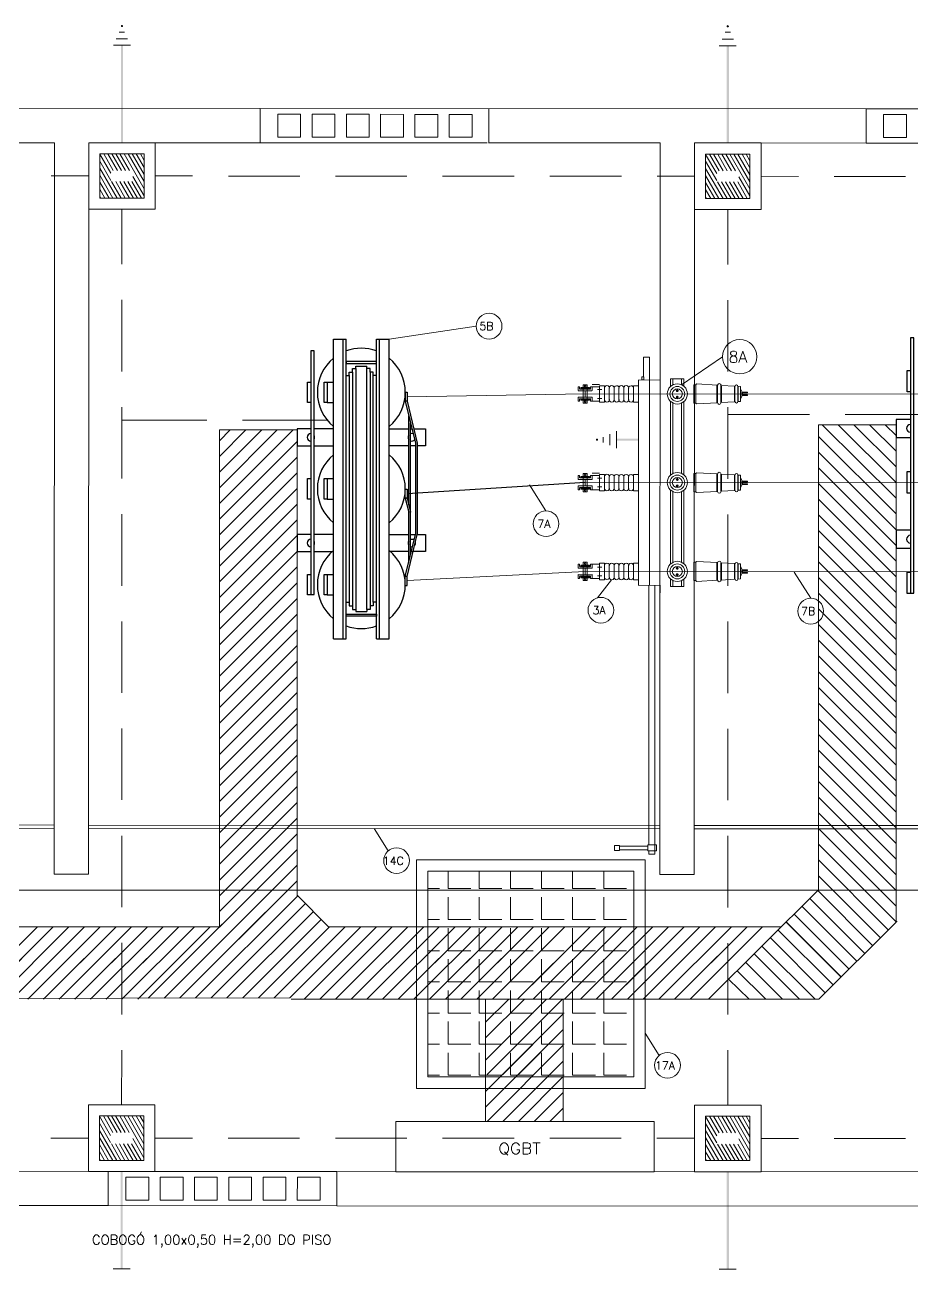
# Model space of a CAD drawing. Header units: inches. Extents: x 5 to 1823, y 18 to 726.
# Drawn here: x 1139.9 to 1295.1, y 149.9 to 367.6 of the extents above; entities that cross this region are included whole.
import ezdxf

# ---------------------------------------------------------------- set-up
doc = ezdxf.new("R2010")
doc.units = ezdxf.units.IN
doc.header["$MEASUREMENT"] = 0
doc.layers.get('0').update_dxf_attribs({"true_color": 0x7fbfff})
for name, color, linetype in [('CULATRA', 1, 'Continuous'), ('L1', 1, 'Continuous'), ('L2', 2, 'Continuous'), ('PDF_0', 7, 'Continuous'), ('PDF_01', 1, 'Continuous'), ('PDF_03', 3, 'Continuous'), ('PDF_06', 6, 'Continuous'), ('PDF_EL0001', 1, 'Continuous'), ('PDF_PROJET', 4, 'Continuous'), ('PDF_QUADROS', 1, 'Continuous'), ('PDF_Texto', 6, 'Continuous')]:
    doc.layers.add(name, color=color, linetype=linetype)
for name, color, linetype, true_color in [('PDF_EL0012', 7, 'Continuous', 0x00dddd), ('PDF_ENIT-EL00132', 7, 'Continuous', 0x00dddd), ('PDF_ENIT-EL0C132', 7, 'Continuous', 0x00dddd), ('PDF_TUB-ELETRICA', 7, 'Continuous', 0x7fbfff)]:
    doc.layers.add(name, color=color, linetype=linetype, true_color=true_color)
doc.styles.add('PDF RomanS', font='romans__.ttf')

msp = doc.modelspace()

# ---------------------------------------------------------------- linework, layer by layer
msp.add_line((1237.92, 287.46), (1206.78, 285.49))
at = {"layer": 'CULATRA'}
for points in [[(1294.84, 298.52), (1292.32, 298.52), (1292.32, 295.38), (1294.84, 295.38)], [(1189.92, 296.88), (1187.52, 296.88), (1187.52, 293.88), (1189.92, 293.88)], [(1193.92, 296.88), (1190.5, 296.88)], [(1203.62, 296.88), (1207.06, 296.88)], [(1207.38, 296.88), (1207.63, 296.88)], [(1207.95, 296.88), (1210.02, 296.88), (1210.02, 293.88), (1208.56, 293.88)], [(1190.5, 293.88), (1193.92, 293.88)], [(1207.06, 293.88), (1203.62, 293.88)], [(1208.24, 293.88), (1207.38, 293.88)], [(1294.84, 279.13), (1292.32, 279.13), (1292.32, 275.99), (1294.84, 275.99)], [(1189.92, 278.39), (1187.52, 278.39), (1187.52, 275.39), (1189.92, 275.39)], [(1193.92, 278.39), (1190.5, 278.39)], [(1203.62, 278.39), (1207.06, 278.39)], [(1207.38, 278.39), (1208.24, 278.39)], [(1208.56, 278.39), (1210.02, 278.39), (1210.02, 275.39), (1207.38, 275.39)], [(1190.5, 275.39), (1193.92, 275.39)], [(1207.06, 275.39), (1203.62, 275.39)]]:
    msp.add_lwpolyline(points, dxfattribs=at)
at = {"layer": 'L1'}
for p, q in [((1193.92, 260.14), (1193.92, 312.59)), ((1193.92, 312.59), (1196.14, 312.59)), ((1195.59, 260.14), (1195.59, 312.59)), ((1196.14, 260.14), (1196.14, 312.59)), ((1201.4, 260.14), (1201.4, 312.59)), ((1201.4, 312.59), (1203.62, 312.59)), ((1201.95, 260.14), (1201.95, 312.59)), ((1203.62, 260.14), (1203.62, 312.59)), ((1197.24, 306.81), (1197.24, 307.44)), ((1197.24, 307.44), (1197.8, 307.44)), ((1197.8, 307.44), (1197.8, 307.84)), ((1197.8, 307.84), (1199.74, 307.84)), ((1197.8, 307.44), (1197.8, 265.29)), ((1199.74, 307.44), (1199.74, 307.84)), ((1200.3, 307.44), (1199.74, 307.44)), ((1199.74, 265.29), (1199.74, 307.44)), ((1200.3, 306.81), (1200.3, 307.44)), ((1192.79, 305.06), (1193.92, 305.06)), ((1196.13, 306.18), (1196.67, 306.18)), ((1196.67, 306.18), (1196.67, 306.81)), ((1196.67, 306.81), (1197.24, 306.81)), ((1196.67, 306.18), (1196.67, 266.55)), ((1197.24, 306.81), (1197.24, 265.92)), ((1200.87, 306.81), (1200.3, 306.81)), ((1200.3, 306.81), (1200.3, 265.92)), ((1200.87, 306.18), (1200.87, 306.81)), ((1201.41, 306.18), (1200.87, 306.18)), ((1200.87, 266.55), (1200.87, 306.18)), ((1206.46, 303.27), (1206.46, 301.72)), ((1206.46, 303.27), (1206.78, 303.27)), ((1206.78, 303.27), (1206.78, 301.72)), ((1192.79, 301.47), (1193.92, 301.47)), ((1206.46, 301.72), (1208.24, 294.36)), ((1206.78, 301.72), (1206.46, 301.72)), ((1206.78, 301.72), (1208.56, 294.35)), ((1207.06, 283.6), (1207.06, 299.17)), ((1207.38, 282.27), (1207.38, 297.9)), ((1208.24, 294.36), (1208.24, 278.38)), ((1208.56, 294.35), (1208.56, 278.39)), ((1192.79, 288.16), (1193.92, 288.16)), ((1206.46, 284.76), (1206.46, 286.31)), ((1206.46, 286.31), (1206.78, 286.31)), ((1206.78, 286.31), (1206.78, 284.76)), ((1192.79, 284.57), (1193.92, 284.57)), ((1206.46, 284.76), (1207.06, 282.27)), ((1206.78, 284.76), (1206.46, 284.76)), ((1206.78, 284.76), (1207.38, 282.27)), ((1207.06, 273.5), (1207.06, 282.27)), ((1207.38, 274.84), (1207.38, 282.27)), ((1206.46, 271.02), (1208.24, 278.38)), ((1206.78, 271.02), (1208.56, 278.39)), ((1192.79, 271.41), (1193.92, 271.41)), ((1206.46, 269.47), (1206.46, 271.02)), ((1206.78, 271.02), (1206.46, 271.02)), ((1206.78, 269.47), (1206.78, 271.02)), ((1192.79, 267.82), (1193.92, 267.82)), ((1206.46, 269.47), (1206.78, 269.47)), ((1196.13, 266.55), (1196.67, 266.55)), ((1196.67, 266.55), (1196.67, 265.92)), ((1196.67, 265.92), (1197.24, 265.92)), ((1197.24, 265.92), (1197.24, 265.29)), ((1200.87, 265.92), (1200.3, 265.92)), ((1200.3, 265.92), (1200.3, 265.29)), ((1201.41, 266.55), (1200.87, 266.55)), ((1200.87, 266.55), (1200.87, 265.92)), ((1197.24, 265.29), (1197.8, 265.29)), ((1197.8, 265.29), (1197.8, 264.9)), ((1197.8, 264.9), (1199.74, 264.9)), ((1199.74, 265.29), (1199.74, 264.9)), ((1200.3, 265.29), (1199.74, 265.29)), ((1193.92, 260.14), (1196.14, 260.14)), ((1201.4, 260.14), (1203.62, 260.14))]:
    msp.add_line(p, q, dxfattribs=at)
for points in [[(1294.84, 312.82), (1294.84, 268.1), (1295.44, 268.1), (1295.44, 312.82)], [(1189.92, 310.51), (1189.92, 267.86), (1190.5, 267.86), (1190.5, 310.51)], [(1196.14, 308.31), (1201.4, 308.31), (1201.4, 308.65), (1196.14, 308.65)], [(1294.84, 307.11), (1294.84, 303.34), (1294.27, 303.34), (1294.27, 307.11)], [(1189.92, 305.06), (1189.92, 301.47), (1189.38, 301.47), (1189.38, 305.06)], [(1192.79, 305.06), (1192.79, 301.47), (1192.25, 301.47), (1192.25, 305.06)], [(1189.92, 288.16), (1189.92, 284.57), (1189.38, 284.57), (1189.38, 288.16)], [(1192.79, 288.16), (1192.79, 284.57), (1192.25, 284.57), (1192.25, 288.16)], [(1294.84, 289.39), (1294.84, 285.62), (1294.27, 285.62), (1294.27, 289.39)], [(1189.92, 271.41), (1189.92, 267.82), (1189.38, 267.82), (1189.38, 271.41)], [(1192.79, 271.41), (1192.79, 267.82), (1192.25, 267.82), (1192.25, 271.41)], [(1294.84, 271.81), (1294.84, 268.05), (1294.27, 268.05), (1294.27, 271.81)], [(1196.14, 264.43), (1201.4, 264.43), (1201.4, 264.08), (1196.14, 264.08)]]:
    msp.add_lwpolyline(points, close=True, dxfattribs=at)
for centre, radius, start, end in [((1294.85, 296.95), 0.684, 91.0013, 268.9987), ((1189.94, 295.38), 0.652, 91.0013, 268.9987), ((1189.94, 295.38), 0.652, 329.5562, 30.4438), ((1207.6, 295.38), 0.652, 146.0262, 213.9738), ((1207.6, 295.38), 0.652, 67.9816, 109.6059), ((1207.6, 295.38), 0.652, 250.3941, 319.1922), ((1189.94, 276.89), 0.652, 91.0013, 268.9987), ((1189.94, 276.89), 0.652, 329.5562, 30.4438), ((1207.6, 276.89), 0.652, 146.0262, 213.9738), ((1207.6, 276.89), 0.652, 52.0897, 109.6059), ((1207.6, 276.89), 0.652, 319.1036, 13.7227), ((1294.85, 277.56), 0.684, 91.0013, 268.9987), ((1207.6, 276.89), 0.652, 250.3941, 280.7365)]:
    msp.add_arc(centre, radius, start, end, dxfattribs=at)
at = {"layer": 'L2'}
for centre, start, end in [((1198.77, 303.27), 129.1269, 230.8731), ((1198.77, 303.27), 70.0002, 109.9998), ((1198.77, 303.27), 309.1269, 50.8731), ((1198.77, 286.37), 129.1269, 230.8731), ((1198.77, 286.37), 309.1269, 50.8731), ((1198.77, 269.61), 129.1269, 230.8731), ((1198.77, 269.61), 309.1269, 50.8731), ((1198.77, 269.61), 250.0002, 289.9998)]:
    msp.add_arc(centre, 7.69, start, end, dxfattribs=at)
at = {"layer": 'PDF_0', "lineweight": 5}
for points in [[(1156.42, 366.3), (1157.36, 366.3)], [(1262.43, 366.26), (1263.36, 366.26)], [(1155.39, 363.98), (1158.37, 363.98)], [(1155.9, 365.14), (1157.86, 365.14)], [(1261.39, 363.91), (1264.38, 363.91)], [(1261.9, 365.08), (1263.87, 365.08)], [(1248.14, 306), (1248.14, 309.39), (1249.18, 309.39), (1249.18, 305.43), (1249.18, 269.49)], [(1247.25, 269.49), (1247.25, 305.43)], [(1252.88, 304.31), (1252.88, 305.62), (1255.21, 305.62), (1255.21, 304.31)], [(1253.26, 304.56), (1253.26, 305.62)], [(1254.81, 304.56), (1254.81, 305.62)], [(1236.73, 303.54), (1239.1, 303.54)], [(1237.92, 302.42), (1237.92, 303.54)], [(1239.14, 304.64), (1240.46, 304.64)], [(1240.1, 303.76), (1240.84, 303.76)], [(1257.28, 301.36), (1256.95, 301.36), (1256.95, 304.6), (1257.28, 304.6)], [(1261.07, 304.48), (1261.07, 301.45), (1257.39, 301.24), (1257.28, 301.36), (1257.28, 304.6), (1257.39, 304.73), (1261.07, 304.52)], [(1260.95, 304.52), (1260.95, 301.45)], [(1261.69, 301.45), (1261.69, 304.48), (1264.16, 304.35)], [(1261.69, 301.47), (1264.14, 301.62), (1264.14, 302.97), (1264.14, 304.31)], [(1261.81, 304.48), (1261.81, 301.49)], [(1264.06, 301.62), (1264.06, 302.97), (1264.06, 304.35)], [(1264.73, 301.66), (1264.73, 302.97), (1264.73, 304.31)], [(1265.39, 303.27), (1265.09, 303.88)], [(1265.39, 302.7), (1265.09, 302.08)], [(1237.01, 302.15), (1238.85, 302.15)], [(1240.1, 302.21), (1240.84, 302.21)], [(1252.88, 288.79), (1252.88, 301.66)], [(1253.26, 289.04), (1253.26, 301.39)], [(1254.81, 289.04), (1254.81, 301.39)], [(1255.21, 288.79), (1255.21, 301.66)], [(1243.4, 293.49), (1243.4, 296.47)], [(1241.07, 294.51), (1241.07, 295.44)], [(1242.23, 294), (1242.23, 295.97)], [(1237.01, 288.28), (1238.85, 288.28)], [(1237.92, 286.89), (1237.92, 288.03)], [(1239.14, 289.11), (1240.46, 289.11)], [(1239.14, 288.71), (1240.46, 288.71)], [(1240.1, 288.22), (1240.84, 288.22)], [(1257.28, 285.83), (1256.95, 285.83), (1256.95, 289.07), (1257.28, 289.07)], [(1261.07, 288.96), (1261.07, 285.91), (1257.39, 285.72), (1257.28, 285.83), (1257.28, 289.07), (1257.39, 289.19), (1261.07, 288.98)], [(1260.95, 289), (1260.95, 285.91)], [(1261.81, 288.96), (1261.81, 285.95)], [(1264.06, 286.08), (1264.06, 287.44), (1264.06, 288.81)], [(1264.14, 286.1), (1264.14, 287.44), (1264.14, 288.79)], [(1264.73, 286.12), (1264.73, 287.44), (1264.73, 288.79)], [(1265.39, 287.73), (1265.09, 288.35)], [(1239.14, 286.21), (1240.46, 286.21)], [(1240.1, 286.7), (1240.84, 286.7)], [(1252.88, 273.25), (1252.88, 286.12)], [(1253.26, 273.51), (1253.26, 285.87)], [(1254.81, 273.51), (1254.81, 285.87)], [(1255.21, 273.25), (1255.21, 286.12)], [(1261.69, 285.95), (1264.14, 286.08)], [(1265.39, 287.16), (1265.09, 286.55)], [(1236.73, 272.49), (1239.1, 272.49)], [(1237.01, 272.75), (1238.85, 272.75)], [(1237.92, 271.35), (1237.92, 272.49)], [(1240.1, 272.68), (1240.84, 272.68)], [(1257.28, 270.31), (1256.95, 270.31), (1256.95, 273.55), (1257.28, 273.55)], [(1261.07, 273.42), (1261.07, 270.4), (1257.39, 270.19), (1257.28, 270.31), (1257.28, 273.55), (1257.39, 273.66), (1261.07, 273.47)], [(1260.95, 273.47), (1260.95, 270.4)], [(1261.69, 270.4), (1261.69, 273.42), (1264.16, 273.3)], [(1261.69, 270.42), (1264.14, 270.57), (1264.14, 271.92), (1264.14, 273.25)], [(1261.81, 273.42), (1261.81, 270.44)], [(1264.06, 270.55), (1264.06, 271.92), (1264.06, 273.3)], [(1264.73, 270.59), (1264.73, 271.92), (1264.73, 273.25)], [(1265.39, 272.22), (1265.09, 272.83)], [(1236.73, 271.35), (1239.1, 271.35)], [(1240.1, 271.16), (1240.84, 271.16)], [(1255.21, 270.59), (1255.21, 269.3), (1252.88, 269.3), (1252.88, 270.59)], [(1253.26, 269.3), (1253.26, 270.33)], [(1254.81, 269.3), (1254.81, 270.33)], [(1265.39, 271.62), (1265.09, 271.03)], [(1249.09, 225.67), (1249.09, 224.08), (1249.09, 269.49)], [(1250.15, 269.49), (1250.15, 224.08)], [(1249.09, 223.03), (1249.09, 222.48), (1250.15, 222.48), (1250.15, 223.03), (1250.15, 224.08), (1250.15, 225.67)], [(1248.9, 223.22), (1243.97, 223.22), (1243.97, 223.87), (1248.9, 223.87)], [(1547.9, 216.17), (1011.37, 216.17)], [(1223.84, 170.36), (1224.41, 169.79)], [(1226.44, 171.46), (1226.34, 171.65), (1226.17, 171.84), (1225.98, 171.93), (1225.6, 171.93), (1225.43, 171.84), (1225.24, 171.65), (1225.15, 171.46), (1225.05, 171.19), (1225.05, 170.72), (1225.15, 170.45), (1225.24, 170.26), (1225.43, 170.09), (1225.6, 169.98), (1225.98, 169.98), (1226.17, 170.09), (1226.34, 170.26), (1226.44, 170.45), (1226.44, 170.72), (1225.98, 170.72)], [(1227.93, 171), (1228.2, 170.91), (1228.29, 170.83), (1228.37, 170.64), (1228.37, 170.36), (1228.29, 170.17), (1228.2, 170.09), (1227.93, 169.98), (1227.08, 169.98), (1227.08, 171.93), (1227.93, 171.93), (1228.2, 171.84), (1228.29, 171.74), (1228.37, 171.55), (1228.37, 171.38), (1228.29, 171.19), (1228.2, 171.1), (1227.93, 171), (1227.08, 171)], [(1228.75, 171.93), (1230.04, 171.93)], [(1229.39, 171.93), (1229.39, 169.98)], [(1158.33, 149.89), (1155.34, 149.89)], [(1264.38, 149.85), (1261.39, 149.85)]]:
    msp.add_lwpolyline(points, dxfattribs=at)
at = {"layer": 'PDF_0', "lineweight": 0}
for points in [[(1251.12, 306.74, 0.0847, 0.0847, 0), (1251.12, 305.43, 0.0847, 0.0847, 0), (1247.24, 305.43, 0.106, 0.106, 0), (1247.24, 304.41, 0, 0, 0)], [(1251.12, 268.15, 0.0847, 0.0847, 0), (1251.12, 269.48, 0.106, 0.106, 0), (1247.24, 269.48, 0.106, 0.106, 0), (1247.24, 270.48, 0, 0, 0)]]:
    msp.add_lwpolyline(points, format="xyseb", dxfattribs=at)
at = {"layer": 'PDF_0', "lineweight": 5}
for points in [[(1248.22, 305.43), (1248.22, 306), (1247.84, 306), (1247.84, 305.43)], [(1238.68, 303.82), (1238.68, 304.09), (1237.15, 304.09), (1237.15, 303.82)], [(1237.58, 301.39), (1237.58, 304.58), (1238.28, 304.58), (1238.28, 301.39)], [(1240.46, 301.55), (1241.3, 301.55), (1241.3, 304.41), (1240.46, 304.41)], [(1247.25, 304.41), (1247.25, 301.55), (1246.38, 301.55), (1246.38, 304.41)], [(1265.48, 303.16), (1265.48, 302.8), (1266.34, 302.8), (1266.34, 302.7), (1265.37, 302.7), (1265.37, 303.27), (1266.34, 303.27), (1266.34, 303.16)], [(1238.68, 302.15), (1238.68, 301.87), (1237.15, 301.87), (1237.15, 302.15)], [(1238.68, 288.28), (1238.68, 288.56), (1237.15, 288.56), (1237.15, 288.28)], [(1237.58, 285.85), (1237.58, 289.07), (1238.28, 289.07), (1238.28, 285.85)], [(1240.46, 288.9), (1240.46, 286.02), (1241.3, 286.02), (1241.3, 288.9)], [(1247.25, 286.02), (1247.25, 288.9), (1246.38, 288.9), (1246.38, 286.02)], [(1265.48, 287.63), (1265.48, 287.27), (1266.34, 287.27), (1266.34, 287.16), (1265.37, 287.16), (1265.37, 287.73), (1266.34, 287.73), (1266.34, 287.63)], [(1238.68, 286.63), (1238.68, 286.34), (1237.15, 286.34), (1237.15, 286.63)], [(1238.68, 272.75), (1238.68, 273.04), (1237.15, 273.04), (1237.15, 272.75)], [(1237.58, 270.31), (1237.58, 273.53), (1238.28, 273.53), (1238.28, 270.31)], [(1241.3, 270.48), (1240.46, 270.48), (1240.46, 273.36), (1241.3, 273.36)], [(1247.25, 270.48), (1247.25, 273.36), (1246.38, 273.36), (1246.38, 270.48)], [(1265.48, 272.11), (1265.48, 271.75), (1266.34, 271.75), (1266.34, 271.62), (1265.37, 271.62), (1265.37, 272.22), (1266.34, 272.22), (1266.34, 272.11)], [(1238.68, 271.1), (1238.68, 270.82), (1237.15, 270.82), (1237.15, 271.1)], [(1243.97, 223.11), (1243.97, 224), (1243.06, 224), (1243.06, 223.11)], [(1250.4, 223.03), (1250.4, 224.08), (1248.9, 224.08), (1248.9, 223.03)], [(1223.57, 171.93), (1223.4, 171.84), (1223.21, 171.65), (1223.12, 171.46), (1223.02, 171.19), (1223.02, 170.72), (1223.12, 170.45), (1223.21, 170.26), (1223.4, 170.09), (1223.57, 169.98), (1223.95, 169.98), (1224.14, 170.09), (1224.31, 170.26), (1224.41, 170.45), (1224.5, 170.72), (1224.5, 171.19), (1224.41, 171.46), (1224.31, 171.65), (1224.14, 171.84), (1223.95, 171.93)]]:
    msp.add_lwpolyline(points, close=True, dxfattribs=at)
for points in [[(1236.74, 303.57, -0.41406), (1236.71, 303.59), (1236.71, 304.24), (1236.96, 304.24), (1236.96, 303.84)], [(1236.99, 303.85, 0.41406), (1237.01, 303.82), (1238.86, 303.82, 0.414062), (1238.89, 303.84), (1238.89, 304.24), (1239.14, 304.24), (1240.46, 304.24)], [(1239.11, 303.57, 0.414062), (1239.14, 303.59), (1239.14, 304.24)], [(1243.02, 304, 1.000027), (1242.15, 303.99), (1242.15, 301.98, 1.000027), (1243.02, 301.99)], [(1243.86, 304, 1.000027), (1243, 303.99), (1243, 301.98, 1.000027), (1243.86, 301.99)], [(1244.71, 304, 1.000027), (1243.84, 303.99), (1243.84, 301.98, 1.000027), (1244.71, 301.99)], [(1245.56, 304, 1.000027), (1244.69, 303.99), (1244.69, 301.98, 1.000027), (1245.56, 301.99)], [(1246.4, 304, 1.000027), (1245.54, 303.99), (1245.54, 301.98, 1.000027), (1246.4, 301.99)], [(1264.65, 301.62), (1264.65, 302.97), (1264.65, 304.31, 0.999999), (1264.16, 304.32)], [(1264.16, 301.63, 0.999999), (1264.65, 301.64), (1265.09, 301.66), (1265.09, 304.28), (1264.65, 304.33)], [(1236.96, 302.13), (1236.96, 301.72), (1236.71, 301.72), (1236.71, 302.39, -0.414062), (1236.73, 302.42), (1239.11, 302.42, -0.414065), (1239.14, 302.38), (1239.14, 301.72), (1240.46, 301.72)], [(1238.86, 302.17, -0.414065), (1238.89, 302.13), (1238.89, 301.72), (1239.14, 301.72)], [(1236.96, 288.33), (1236.96, 288.71), (1236.71, 288.71), (1236.71, 288.06, 0.41406), (1236.73, 288.03), (1239.1, 288.03, 0.414062), (1239.14, 288.05), (1239.14, 288.71), (1238.89, 288.71), (1238.89, 288.33, -0.414062), (1238.86, 288.3)], [(1243.02, 288.48, 1.000027), (1242.15, 288.47), (1242.15, 286.44, 1.000027), (1243.02, 286.45)], [(1243.86, 288.48, 1.000027), (1243, 288.47), (1243, 286.44, 1.000027), (1243.86, 286.45)], [(1244.71, 288.48, 1.000027), (1243.84, 288.47), (1243.84, 286.44, 1.000027), (1244.71, 286.45)], [(1245.56, 288.48, 1.000027), (1244.69, 288.47), (1244.69, 286.44, 1.000027), (1245.56, 286.45)], [(1246.4, 288.48, 1.000027), (1245.54, 288.47), (1245.54, 286.44, 1.000027), (1246.4, 286.45)], [(1261.69, 285.91), (1261.69, 288.96), (1264.16, 288.81, -0.999999), (1264.65, 288.8)], [(1264.65, 286.12), (1265.09, 286.14), (1265.09, 288.77), (1264.65, 288.79), (1264.65, 287.44), (1264.65, 286.1, -0.999999), (1264.16, 286.11)], [(1236.99, 286.6, -0.414063), (1237.01, 286.63), (1238.85, 286.63, -0.414065), (1238.89, 286.59), (1238.89, 286.21), (1239.14, 286.21), (1239.14, 286.84, 0.414065), (1239.1, 286.89), (1236.73, 286.89, 0.414063), (1236.71, 286.84), (1236.71, 286.21), (1236.96, 286.21), (1236.96, 286.59)], [(1236.96, 272.79), (1236.96, 273.17), (1236.71, 273.17), (1236.71, 272.53, 0.41406), (1236.74, 272.51)], [(1238.86, 272.77, 0.414062), (1238.89, 272.79), (1238.89, 273.17), (1239.14, 273.17)], [(1239.11, 272.51, 0.414063), (1239.14, 272.53), (1239.14, 273.17), (1240.46, 273.17)], [(1243.02, 272.95, 1.000027), (1242.15, 272.94), (1242.15, 270.9, 1.000027), (1243.02, 270.92)], [(1243.86, 272.95, 1.000027), (1243, 272.94), (1243, 270.9, 1.000027), (1243.86, 270.92)], [(1244.71, 272.95, 1.000027), (1243.84, 272.94), (1243.84, 270.9, 1.000027), (1244.71, 270.92)], [(1245.56, 272.95, 1.000027), (1244.69, 272.94), (1244.69, 270.9, 1.000027), (1245.56, 270.92)], [(1246.4, 272.95, 1.000027), (1245.54, 272.94), (1245.54, 270.9, 1.000027), (1246.4, 270.92)], [(1264.65, 270.59), (1265.09, 270.61), (1265.09, 273.23), (1264.65, 273.25), (1264.65, 271.92), (1264.65, 270.57, -0.999999), (1264.16, 270.58)], [(1236.74, 271.37, 0.414062), (1236.71, 271.33), (1236.71, 270.67), (1236.96, 270.67), (1236.96, 271.05)], [(1236.99, 271.06, -0.414062), (1237.01, 271.1), (1238.86, 271.1, -0.414065), (1238.89, 271.05), (1238.89, 270.67), (1239.14, 270.67), (1240.46, 270.67)], [(1239.11, 271.37, -0.414065), (1239.14, 271.33), (1239.14, 270.67)]]:
    msp.add_lwpolyline(points, format="xyb", dxfattribs=at)
for centre, radius in [((1237.93, 304.34), 0.138), ((1254.06, 302.98), 1.77), ((1254.06, 302.98), 1.3), ((1254.06, 302.98), 0.878), ((1237.93, 301.65), 0.138), ((1237.93, 288.8), 0.138), ((1254.06, 287.47), 1.77), ((1254.06, 287.47), 1.3), ((1254.06, 287.47), 0.878), ((1237.93, 286.11), 0.138), ((1237.93, 273.29), 0.138), ((1254.06, 271.93), 1.77), ((1254.06, 271.93), 1.3), ((1254.06, 271.93), 0.878), ((1237.93, 270.6), 0.138)]:
    msp.add_circle(centre, radius, dxfattribs=at)
for centre, radius, start, end in [((1261.4, 304.49), 0.307, 360, 180), ((1241.74, 304), 0.434, 359.9985, 180.0015), ((1237.02, 302.14), 0.0318, 90.0148, 179.9852), ((1241.74, 301.99), 0.434, 179.9985, 0.0015), ((1261.4, 301.46), 0.307, 180, 0), ((1237.02, 288.34), 0.0318, 180.015, 269.985), ((1241.74, 288.48), 0.434, 359.9985, 180.0015), ((1261.4, 288.97), 0.307, 360, 180), ((1241.74, 286.45), 0.434, 179.9985, 0.0015), ((1261.4, 285.92), 0.307, 180, 0), ((1237.02, 272.8), 0.0318, 180.015, 269.985), ((1241.74, 272.95), 0.434, 359.9985, 180.0015), ((1261.4, 273.43), 0.307, 360, 180), ((1264.41, 273.26), 0.243, 0, 180), ((1241.74, 270.92), 0.434, 179.9985, 0.0015), ((1261.4, 270.41), 0.307, 180, 0)]:
    msp.add_arc(centre, radius, start, end, dxfattribs=at)
at = {"layer": 'PDF_0', "transparency": 33554559}
for points in [[(1156.89, 367.34), (1156.72, 367.45), (1156.7, 367.34)], [(1156.7, 367.34), (1156.72, 367.26), (1156.89, 367.34)], [(1156.78, 367.51), (1156.89, 367.34), (1156.72, 367.45)], [(1156.72, 367.26), (1156.89, 367.34), (1156.78, 367.19)], [(1156.89, 367.55), (1156.78, 367.51), (1156.89, 367.34)], [(1156.89, 367.34), (1156.78, 367.19), (1156.89, 367.15)], [(1156.89, 367.34), (1156.97, 367.51), (1156.89, 367.55)], [(1157.06, 367.45), (1156.89, 367.34), (1156.97, 367.51)], [(1157.08, 367.34), (1157.06, 367.45), (1156.89, 367.34)], [(1156.89, 367.15), (1156.97, 367.19), (1156.89, 367.34)], [(1156.97, 367.19), (1156.89, 367.34), (1157.06, 367.26)], [(1156.89, 367.34), (1157.06, 367.26), (1157.08, 367.34)], [(1262.89, 367.3), (1262.72, 367.4), (1262.68, 367.3)], [(1262.68, 367.3), (1262.72, 367.21), (1262.89, 367.3)], [(1262.79, 367.47), (1262.89, 367.3), (1262.72, 367.4)], [(1262.72, 367.21), (1262.89, 367.3), (1262.79, 367.13)], [(1262.89, 367.51), (1262.79, 367.47), (1262.89, 367.3)], [(1262.89, 367.3), (1262.79, 367.13), (1262.89, 367.11)], [(1262.89, 367.3), (1262.98, 367.47), (1262.89, 367.51)], [(1263.06, 367.4), (1262.89, 367.3), (1262.98, 367.47)], [(1263.08, 367.3), (1263.06, 367.4), (1262.89, 367.3)], [(1262.89, 367.11), (1262.98, 367.13), (1262.89, 367.3)], [(1262.98, 367.13), (1262.89, 367.3), (1263.06, 367.21)], [(1262.89, 367.3), (1263.06, 367.21), (1263.08, 367.3)], [(1156.7, 346.94), (1157.08, 346.94), (1156.7, 363.98)], [(1157.08, 346.94), (1156.7, 363.98), (1157.08, 363.98)], [(1262.68, 346.89), (1263.08, 346.89), (1262.68, 363.91)], [(1263.08, 346.89), (1262.68, 363.91), (1263.08, 363.91)], [(1238.68, 304.09), (1237.15, 304.09), (1238.68, 303.82)], [(1237.15, 304.09), (1238.68, 303.82), (1237.15, 303.82)], [(1253.79, 303.54), (1253.81, 303.67), (1254.05, 303.54)], [(1254.05, 303.54), (1253.81, 303.42), (1253.79, 303.54)], [(1253.81, 303.67), (1254.05, 303.54), (1253.92, 303.76)], [(1253.92, 303.33), (1254.05, 303.54), (1253.81, 303.42)], [(1253.81, 302.55), (1254.05, 302.42), (1253.92, 302.63)], [(1254.05, 303.54), (1253.92, 303.76), (1254.05, 303.8)], [(1254.05, 303.29), (1253.92, 303.33), (1254.05, 303.54)], [(1254.05, 302.42), (1253.92, 302.63), (1254.05, 302.68)], [(1254.05, 303.8), (1254.17, 303.76), (1254.05, 303.54)], [(1254.17, 303.76), (1254.05, 303.54), (1254.26, 303.67)], [(1254.05, 303.54), (1254.26, 303.67), (1254.28, 303.54)], [(1254.28, 303.54), (1254.26, 303.42), (1254.05, 303.54)], [(1254.26, 303.42), (1254.05, 303.54), (1254.17, 303.33)], [(1254.05, 303.54), (1254.17, 303.33), (1254.05, 303.29)], [(1254.05, 302.68), (1254.17, 302.63), (1254.05, 302.42)], [(1254.17, 302.63), (1254.05, 302.42), (1254.26, 302.55)], [(1238.68, 302.15), (1237.15, 302.15), (1238.68, 301.87)], [(1237.15, 302.15), (1238.68, 301.87), (1237.15, 301.87)], [(1253.79, 302.42), (1253.81, 302.55), (1254.05, 302.42)], [(1254.05, 302.42), (1253.81, 302.3), (1253.79, 302.42)], [(1253.92, 302.21), (1254.05, 302.42), (1253.81, 302.3)], [(1254.05, 302.17), (1253.92, 302.21), (1254.05, 302.42)], [(1254.05, 302.42), (1254.26, 302.55), (1254.28, 302.42)], [(1254.28, 302.42), (1254.26, 302.3), (1254.05, 302.42)], [(1254.26, 302.3), (1254.05, 302.42), (1254.17, 302.21)], [(1254.05, 302.42), (1254.17, 302.21), (1254.05, 302.17)], [(1240.01, 294.97), (1239.84, 295.08), (1239.82, 294.97)], [(1239.82, 294.97), (1239.84, 294.89), (1240.01, 294.97)], [(1239.91, 295.14), (1240.01, 294.97), (1239.84, 295.08)], [(1239.84, 294.89), (1240.01, 294.97), (1239.91, 294.8)], [(1240.01, 295.16), (1239.91, 295.14), (1240.01, 294.97)], [(1240.01, 294.97), (1239.91, 294.8), (1240.01, 294.78)], [(1240.01, 294.97), (1240.12, 295.14), (1240.01, 295.16)], [(1240.18, 295.08), (1240.01, 294.97), (1240.12, 295.14)], [(1240.2, 294.97), (1240.18, 295.08), (1240.01, 294.97)], [(1240.01, 294.78), (1240.12, 294.8), (1240.01, 294.97)], [(1240.12, 294.8), (1240.01, 294.97), (1240.18, 294.89)], [(1240.01, 294.97), (1240.18, 294.89), (1240.2, 294.97)], [(1247.25, 294.78), (1247.25, 295.16), (1243.4, 294.78)], [(1247.25, 295.16), (1243.4, 294.78), (1243.4, 295.16)], [(1238.68, 288.56), (1237.15, 288.56), (1238.68, 288.28)], [(1237.15, 288.56), (1238.68, 288.28), (1237.15, 288.28)], [(1253.79, 288.01), (1253.81, 288.13), (1254.05, 288.01)], [(1254.05, 288.01), (1253.81, 287.88), (1253.79, 288.01)], [(1253.81, 288.13), (1254.05, 288.01), (1253.92, 288.24)], [(1253.92, 287.8), (1254.05, 288.01), (1253.81, 287.88)], [(1254.05, 288.01), (1253.92, 288.24), (1254.05, 288.26)], [(1254.05, 287.75), (1253.92, 287.8), (1254.05, 288.01)], [(1254.05, 288.26), (1254.17, 288.24), (1254.05, 288.01)], [(1254.17, 288.24), (1254.05, 288.01), (1254.26, 288.13)], [(1254.05, 288.01), (1254.26, 288.13), (1254.28, 288.01)], [(1254.28, 288.01), (1254.26, 287.88), (1254.05, 288.01)], [(1254.26, 287.88), (1254.05, 288.01), (1254.17, 287.8)], [(1254.05, 288.01), (1254.17, 287.8), (1254.05, 287.75)], [(1238.68, 286.63), (1237.15, 286.63), (1238.68, 286.34)], [(1237.15, 286.63), (1238.68, 286.34), (1237.15, 286.34)], [(1253.79, 286.89), (1253.81, 287.01), (1254.05, 286.89)], [(1254.05, 286.89), (1253.81, 286.76), (1253.79, 286.89)], [(1253.81, 287.01), (1254.05, 286.89), (1253.92, 287.12)], [(1253.92, 286.67), (1254.05, 286.89), (1253.81, 286.76)], [(1254.05, 286.89), (1253.92, 287.12), (1254.05, 287.14)], [(1254.05, 286.63), (1253.92, 286.67), (1254.05, 286.89)], [(1254.05, 287.14), (1254.17, 287.12), (1254.05, 286.89)], [(1254.17, 287.12), (1254.05, 286.89), (1254.26, 287.01)], [(1254.05, 286.89), (1254.26, 287.01), (1254.28, 286.89)], [(1254.28, 286.89), (1254.26, 286.76), (1254.05, 286.89)], [(1254.26, 286.76), (1254.05, 286.89), (1254.17, 286.67)], [(1254.05, 286.89), (1254.17, 286.67), (1254.05, 286.63)], [(1238.68, 273.04), (1237.15, 273.04), (1238.68, 272.75)], [(1237.15, 273.04), (1238.68, 272.75), (1237.15, 272.75)], [(1253.79, 272.49), (1253.81, 272.62), (1254.05, 272.49)], [(1254.05, 272.49), (1253.81, 272.37), (1253.79, 272.49)], [(1253.81, 272.62), (1254.05, 272.49), (1253.92, 272.7)], [(1253.92, 272.26), (1254.05, 272.49), (1253.81, 272.37)], [(1254.05, 272.49), (1253.92, 272.7), (1254.05, 272.75)], [(1254.05, 272.24), (1253.92, 272.26), (1254.05, 272.49)], [(1254.05, 272.75), (1254.17, 272.7), (1254.05, 272.49)], [(1254.17, 272.7), (1254.05, 272.49), (1254.26, 272.62)], [(1254.05, 272.49), (1254.26, 272.62), (1254.28, 272.49)], [(1254.28, 272.49), (1254.26, 272.37), (1254.05, 272.49)], [(1254.26, 272.37), (1254.05, 272.49), (1254.17, 272.26)], [(1254.05, 272.49), (1254.17, 272.26), (1254.05, 272.24)], [(1238.68, 271.1), (1237.15, 271.1), (1238.68, 270.82)], [(1237.15, 271.1), (1238.68, 270.82), (1237.15, 270.82)], [(1253.79, 271.37), (1253.81, 271.5), (1254.05, 271.37)], [(1254.05, 271.37), (1253.81, 271.24), (1253.79, 271.37)], [(1253.81, 271.5), (1254.05, 271.37), (1253.92, 271.58)], [(1253.92, 271.14), (1254.05, 271.37), (1253.81, 271.24)], [(1254.05, 271.37), (1253.92, 271.58), (1254.05, 271.62)], [(1254.05, 271.12), (1253.92, 271.14), (1254.05, 271.37)], [(1254.05, 271.62), (1254.17, 271.58), (1254.05, 271.37)], [(1254.17, 271.58), (1254.05, 271.37), (1254.26, 271.5)], [(1254.05, 271.37), (1254.26, 271.5), (1254.28, 271.37)], [(1254.28, 271.37), (1254.26, 271.24), (1254.05, 271.37)], [(1254.26, 271.24), (1254.05, 271.37), (1254.17, 271.14)], [(1254.05, 271.37), (1254.17, 271.14), (1254.05, 271.12)], [(1157.04, 166.93), (1156.64, 166.93), (1157.04, 149.89)], [(1156.64, 166.93), (1157.04, 149.89), (1156.64, 149.89)], [(1263.08, 166.89), (1262.68, 166.89), (1263.08, 149.85)], [(1262.68, 166.89), (1263.08, 149.85), (1262.68, 149.85)]]:
    msp.add_solid(points, dxfattribs=at)
at = {"layer": 'PDF_01', "lineweight": 5}
for points in [[(1181.06, 352.91), (1221.07, 352.88)], [(1327.07, 352.84), (1287.07, 352.86)], [(1181.06, 346.91), (1220.77, 346.89)], [(1327.05, 346.83), (1287.07, 346.87)], [(1045, 227.56), (1145.02, 227.51)], [(1045, 226.98), (1145.02, 226.94)], [(1151.01, 227.51), (1251.02, 227.47)], [(1329.02, 227.45), (1257.01, 227.47), (1357, 227.43)], [(1329.02, 226.86), (1257.01, 226.9), (1357, 226.86)], [(1213.96, 219.47), (1213.96, 216.44), (1217.91, 216.44)], [(1219.4, 219.47), (1219.4, 216.44), (1223.35, 216.44)], [(1224.86, 219.47), (1224.86, 216.44), (1228.81, 216.44)], [(1230.3, 219.47), (1230.3, 216.44), (1234.25, 216.44)], [(1235.74, 219.47), (1235.74, 216.44), (1239.72, 216.44)], [(1241.2, 219.47), (1241.2, 216.44), (1245.16, 216.44)], [(1210.42, 216.44), (1212.47, 216.44)], [(1213.96, 214.96), (1213.96, 211), (1217.91, 211)], [(1219.4, 214.96), (1219.4, 211), (1223.35, 211)], [(1224.86, 214.96), (1224.86, 211), (1228.81, 211)], [(1230.3, 214.96), (1230.3, 211), (1234.25, 211)], [(1235.74, 214.96), (1235.74, 211), (1239.72, 211)], [(1241.2, 214.96), (1241.2, 211), (1245.16, 211)], [(1210.42, 211), (1212.47, 211)], [(1213.96, 209.5), (1213.96, 205.54), (1217.91, 205.54)], [(1219.4, 209.5), (1219.4, 205.54), (1223.35, 205.54)], [(1224.86, 209.5), (1224.86, 205.54), (1228.81, 205.54)], [(1230.3, 209.5), (1230.3, 205.54), (1234.25, 205.54)], [(1235.74, 209.5), (1235.74, 205.54), (1239.72, 205.54)], [(1241.2, 209.5), (1241.2, 205.54), (1245.16, 205.54)], [(1210.42, 205.54), (1212.47, 205.54)], [(1213.96, 204.06), (1213.96, 200.1), (1217.91, 200.1)], [(1219.4, 204.06), (1219.4, 200.1), (1223.35, 200.1)], [(1224.86, 204.06), (1224.86, 200.1), (1228.81, 200.1)], [(1230.3, 204.06), (1230.3, 200.1), (1234.25, 200.1)], [(1235.74, 204.06), (1235.74, 200.1), (1239.72, 200.1)], [(1241.2, 204.06), (1241.2, 200.1), (1245.16, 200.1)], [(1210.42, 200.1), (1212.47, 200.1)], [(1213.96, 198.62), (1213.96, 194.64), (1217.91, 194.64)], [(1219.4, 198.62), (1219.4, 194.64), (1223.35, 194.64)], [(1224.86, 198.62), (1224.86, 194.64), (1228.81, 194.64)], [(1230.3, 198.62), (1230.3, 194.64), (1234.25, 194.64)], [(1235.74, 198.62), (1235.74, 194.64), (1239.72, 194.64)], [(1241.2, 198.62), (1241.2, 194.64), (1245.16, 194.64)], [(1210.42, 194.64), (1212.47, 194.64)], [(1213.96, 193.16), (1213.96, 189.2), (1217.91, 189.2)], [(1219.4, 193.16), (1219.4, 189.2), (1223.35, 189.2)], [(1224.86, 193.16), (1224.86, 189.2), (1228.81, 189.2)], [(1230.3, 193.16), (1230.3, 189.2), (1234.25, 189.2)], [(1235.74, 193.16), (1235.74, 189.2), (1239.72, 189.2)], [(1241.2, 193.16), (1241.2, 189.2), (1245.16, 189.2)], [(1210.42, 189.2), (1212.47, 189.2)], [(1213.96, 187.72), (1213.96, 183.76), (1217.91, 183.76)], [(1219.4, 187.72), (1219.4, 183.76), (1223.35, 183.76)], [(1224.86, 187.72), (1224.86, 183.76), (1228.81, 183.76)], [(1230.3, 187.72), (1230.3, 183.76), (1234.25, 183.76)], [(1235.74, 187.72), (1235.74, 183.76), (1239.72, 183.76)], [(1241.2, 187.72), (1241.2, 183.76), (1245.16, 183.76)], [(1210.42, 183.76), (1212.47, 183.76)], [(1194.48, 166.91), (1154.48, 166.95)], [(1194.48, 160.92), (1154.48, 160.96)]]:
    msp.add_lwpolyline(points, dxfattribs=at)
for points in [[(1251.02, 226.9), (1151.01, 226.94)], [(1208.41, 221.48), (1248.42, 221.48), (1248.42, 181.48), (1208.41, 181.48)], [(1210.42, 219.47), (1246.43, 219.47), (1246.43, 183.49), (1210.42, 183.49)], [(1249.98, 175.7), (1204.79, 175.7), (1204.79, 166.89), (1249.98, 166.89)]]:
    msp.add_lwpolyline(points, close=True, dxfattribs=at)
at = {"layer": 'PDF_03', "lineweight": 5}
for points in [[(1188.15, 347.91), (1184.15, 347.91), (1184.15, 351.91), (1188.15, 351.91)], [(1190.14, 347.91), (1194.14, 347.91), (1194.14, 351.91), (1190.14, 351.91)], [(1196.15, 347.91), (1200.15, 347.91), (1200.15, 351.91), (1196.15, 351.91)], [(1206.15, 347.89), (1202.14, 347.91), (1202.14, 351.91), (1206.15, 351.89)], [(1212.16, 347.89), (1208.16, 347.89), (1208.16, 351.89), (1212.16, 351.89)], [(1214.15, 347.89), (1218.15, 347.89), (1218.15, 351.89), (1214.15, 351.89)], [(1294.16, 347.87), (1290.16, 347.87), (1290.16, 351.87), (1294.16, 351.87)], [(1161.57, 161.94), (1157.57, 161.94), (1157.57, 165.94), (1161.57, 165.94)], [(1163.58, 161.94), (1167.58, 161.94), (1167.58, 165.94), (1163.58, 165.94)], [(1169.57, 161.94), (1173.57, 161.92), (1173.57, 165.92), (1169.57, 165.94)], [(1179.56, 161.92), (1175.56, 161.92), (1175.58, 165.92), (1179.58, 165.92)], [(1185.57, 161.92), (1181.57, 161.92), (1181.57, 165.92), (1185.57, 165.92)], [(1187.56, 161.92), (1191.56, 161.92), (1191.56, 165.92), (1187.58, 165.92)]]:
    msp.add_lwpolyline(points, close=True, dxfattribs=at)
at = {"layer": 'PDF_06', "lineweight": 5}
for points in [[(1379.2, 346.83), (1379.2, 352.84), (1287.07, 352.86), (1181.06, 352.93), (1075.06, 352.97), (1039.05, 352.97), (1038.99, 160.99), (1154.48, 160.96)], [(1115.06, 352.93), (1115.06, 346.94), (1145.06, 346.94), (1145.02, 226.94), (1145.02, 218.94), (1151.01, 218.94), (1151.01, 226.94), (1151.07, 346.94), (1220.77, 346.89)], [(1181.06, 352.93), (1181.06, 346.91)], [(1221.07, 352.88), (1221.07, 346.87)], [(1287.07, 352.88), (1287.07, 346.87)], [(1075.06, 346.96), (1045.07, 346.98), (1044.98, 166.98), (1154.48, 166.93)], [(1221.07, 346.89), (1251.06, 346.89), (1251.02, 226.9), (1251.06, 346.89)], [(1288.63, 346.87), (1257.05, 346.89), (1257.01, 226.9), (1257.05, 346.89)], [(1251.02, 226.9), (1251.02, 218.9), (1257.01, 218.9), (1257.01, 226.9)], [(1154.48, 166.95), (1154.48, 160.94)], [(1194.48, 166.91), (1194.48, 160.9)]]:
    msp.add_lwpolyline(points, dxfattribs=at)
msp.add_lwpolyline([(1305.48, 166.89), (1194.48, 166.91), (1194.48, 160.9), (1305.48, 160.88)], close=True, dxfattribs=at)
at = {"layer": 'PDF_EL0001', "lineweight": 5}
for points in [[(1144.51, 341.12), (1151.07, 341.12)], [(1162.71, 341.12), (1169.25, 341.12)], [(1175.52, 341.09), (1188.01, 341.09)], [(1194.25, 341.09), (1206.76, 341.09)], [(1213, 341.09), (1225.51, 341.07)], [(1231.76, 341.07), (1244.27, 341.07)], [(1250.51, 341.07), (1257.05, 341.07)], [(1268.71, 341.07), (1275.25, 341.05)], [(1281.52, 341.05), (1294.01, 341.05)], [(1156.89, 335.29), (1156.89, 325.68)], [(1262.89, 335.23), (1262.89, 325.64)], [(1156.89, 319.44), (1156.87, 306.93)], [(1262.89, 319.4), (1262.89, 306.89)], [(1156.87, 300.69), (1156.87, 288.18)], [(1262.89, 300.64), (1262.89, 288.13)], [(1171.71, 298.4), (1156.87, 298.4)], [(1192.79, 298.4), (1177.95, 298.4)], [(1277.2, 299.4), (1262.89, 299.4)], [(1297.76, 299.4), (1283.45, 299.4)], [(1156.87, 281.93), (1156.87, 269.42)], [(1262.89, 281.89), (1262.89, 269.38)], [(1156.87, 263.18), (1156.85, 250.69)], [(1262.89, 263.14), (1262.89, 250.65)], [(1156.85, 244.43), (1156.85, 231.94)], [(1262.89, 244.38), (1262.89, 231.89)], [(1156.85, 225.69), (1156.85, 213.18)], [(1262.89, 225.65), (1262.89, 213.14)], [(1156.85, 206.94), (1156.85, 194.43)], [(1262.89, 206.9), (1262.89, 194.39)], [(1156.85, 188.19), (1156.83, 178.58)], [(1262.89, 188.14), (1262.89, 178.53)], [(1144.44, 172.75), (1151.01, 172.75)], [(1162.65, 172.75), (1169.23, 172.75)], [(1175.47, 172.75), (1187.98, 172.75)], [(1194.23, 172.75), (1206.74, 172.75)], [(1212.98, 172.75), (1225.49, 172.75)], [(1231.74, 172.75), (1244.22, 172.75)], [(1250.49, 172.75), (1257.05, 172.75)], [(1268.71, 172.71), (1275.25, 172.71)], [(1281.52, 172.71), (1294.01, 172.69)]]:
    msp.add_lwpolyline(points, dxfattribs=at)
at = {"layer": 'PDF_EL0012', "lineweight": 5}
msp.add_circle((1264.98, 309.48), 3, dxfattribs=at)
at = {"layer": 'PDF_ENIT-EL00132', "lineweight": 5}
for points in [[(1218.87, 314.83), (1203.62, 312.59)], [(1231.08, 282.5), (1228.22, 287.1)], [(1240.1, 267.31), (1242.57, 270.48)], [(1277.39, 267.22), (1274.51, 271.79)], [(1203.48, 223.05), (1201, 226.92)], [(1250.89, 187.23), (1248.42, 191.11)]]:
    msp.add_lwpolyline(points, dxfattribs=at)
for centre in [(1221.12, 314.84), (1231.09, 280.27), (1240.68, 265.14), (1277.4, 264.97), (1204.93, 221.32), (1252.34, 185.51)]:
    msp.add_circle(centre, 2.25, dxfattribs=at)
at = {"layer": 'PDF_ENIT-EL0C132', "lineweight": 5}
msp.add_lwpolyline([(1254.81, 304.56), (1261.98, 309.47)], dxfattribs=at)
at = {"layer": 'PDF_PROJET', "lineweight": 5}
for points in [[(1070.55, 215.05), (1070.55, 296.71), (1056.96, 296.71), (1056.96, 209.65), (1069.56, 197.08), (1186.27, 197.33), (1198.69, 209.75)], [(1173.93, 209.65), (1173.93, 296.71), (1187.52, 296.71), (1187.52, 215.05), (1169.76, 197.29), (1187.52, 215.05)], [(1173.93, 283.82), (1186.82, 296.71)], [(1173.93, 289.3), (1181.34, 296.71)], [(1173.93, 286.57), (1184.07, 296.71)], [(1173.93, 294.8), (1175.83, 296.71)], [(1186.52, 197.08), (1278.83, 197.08), (1292.32, 210.56), (1292.32, 297.6), (1278.73, 297.6), (1278.73, 215.96)], [(1292.32, 284.73), (1279.42, 297.6)], [(1292.32, 287.46), (1282.18, 297.6)], [(1292.32, 290.21), (1284.93, 297.6)], [(1292.32, 295.69), (1290.41, 297.6)], [(1187.52, 294.65), (1173.93, 281.06), (1187.52, 294.65)], [(1278.73, 295.56), (1292.32, 281.98), (1278.73, 295.56)], [(1173.93, 278.33), (1187.52, 291.92)], [(1292.32, 279.22), (1278.73, 292.81)], [(1173.93, 270.1), (1187.52, 283.67)], [(1173.93, 283.12), (1173.93, 209.75)], [(1292.32, 270.99), (1278.73, 284.58)], [(1292.32, 284.01), (1292.32, 210.66)], [(1173.93, 261.85), (1187.52, 275.43)], [(1292.32, 262.76), (1278.73, 276.34)], [(1292.32, 254.52), (1278.73, 268.11)], [(1173.93, 253.61), (1187.52, 267.2)], [(1292.32, 246.29), (1278.73, 259.88)], [(1173.93, 245.38), (1187.52, 258.97)], [(1173.93, 237.14), (1187.52, 250.73)], [(1292.32, 238.05), (1278.73, 251.64)], [(1173.93, 228.91), (1187.52, 242.5)], [(1292.32, 229.82), (1278.73, 243.41)], [(1173.93, 226.16), (1187.52, 239.75)], [(1173.93, 223.43), (1187.52, 237.02)], [(1292.32, 221.59), (1278.73, 235.18)], [(1173.93, 220.68), (1187.52, 234.27)], [(1173.93, 209.69), (1187.52, 223.28), (1161.5, 197.27)], [(1175.28, 208.29), (1187.52, 220.55), (1164.26, 197.27)], [(1176.66, 206.94), (1187.52, 217.8), (1167.01, 197.29)], [(1259.49, 197.08), (1278.73, 216.19)], [(1173.74, 209.75), (1076.08, 209.75), (1070.55, 215.28)], [(1172.51, 197.29), (1189, 213.8)], [(1272.29, 209.75), (1193.04, 209.75), (1187.52, 215.28)], [(1286.85, 205.1), (1277.24, 214.69)], [(1175.26, 197.31), (1190.38, 212.42)], [(1284.1, 202.35), (1274.49, 211.96)], [(1285.48, 203.72), (1275.87, 213.33)], [(1129.44, 197.08), (1142.12, 209.75)], [(1144.87, 209.75), (1132.19, 197.08), (1144.87, 209.75), (1132.19, 197.08), (1144.87, 209.75), (1133.82, 198.7)], [(1134.92, 197.08), (1147.62, 209.75)], [(1150.35, 209.75), (1137.67, 197.08), (1150.35, 209.75), (1137.67, 197.08), (1150.35, 209.75), (1139.3, 198.7)], [(1140.42, 197.08), (1153.1, 209.75)], [(1155.85, 209.75), (1143.15, 197.08), (1155.85, 209.75), (1143.15, 197.08), (1155.85, 209.75), (1144.78, 198.7)], [(1145.9, 197.08), (1158.58, 209.75)], [(1161.34, 209.75), (1148.66, 197.08), (1161.34, 209.75), (1148.66, 197.08), (1161.34, 209.75), (1150.29, 198.7)], [(1151.39, 197.08), (1164.09, 209.75)], [(1166.82, 209.75), (1154.14, 197.08), (1166.82, 209.75), (1154.14, 197.08), (1166.82, 209.75), (1155.77, 198.7)], [(1156.89, 197.08), (1169.57, 209.75)], [(1172.32, 209.75), (1159.64, 197.08), (1172.32, 209.75)], [(1178.01, 197.31), (1191.75, 211.05)], [(1180.77, 197.31), (1193.21, 209.75)], [(1183.52, 197.31), (1195.94, 209.75)], [(1190.38, 198.7), (1201.45, 209.75), (1188.75, 197.08), (1201.45, 209.75)], [(1191.5, 197.08), (1204.18, 209.75)], [(1206.93, 209.75), (1194.25, 197.08), (1206.93, 209.75), (1195.88, 198.7)], [(1196.98, 197.08), (1209.68, 209.75)], [(1212.41, 209.75), (1199.73, 197.08), (1212.41, 209.75), (1201.36, 198.7)], [(1202.48, 197.08), (1215.16, 209.75)], [(1217.91, 209.75), (1205.23, 197.08), (1217.91, 209.75), (1206.84, 198.7)], [(1207.97, 197.08), (1220.67, 209.75)], [(1223.4, 209.75), (1210.72, 197.08), (1223.4, 209.75), (1212.35, 198.7)], [(1213.47, 197.08), (1226.15, 209.75)], [(1228.9, 209.75), (1216.2, 197.08), (1228.9, 209.75), (1217.83, 198.7)], [(1218.95, 197.08), (1231.63, 209.75)], [(1234.38, 209.75), (1221.7, 197.08), (1234.38, 209.75)], [(1238.81, 209.75), (1226.11, 197.08), (1238.81, 209.75), (1228.65, 199.59)], [(1228.86, 197.08), (1241.54, 209.75)], [(1234.34, 197.08), (1247.04, 209.75)], [(1239.84, 197.08), (1252.52, 209.75)], [(1255.27, 209.75), (1242.57, 197.08), (1255.27, 209.75), (1245.11, 199.59)], [(1245.32, 197.08), (1258, 209.75)], [(1260.76, 209.75), (1248.08, 197.08), (1260.76, 209.75), (1250.6, 199.59)], [(1250.81, 197.08), (1263.51, 209.75)], [(1253.56, 197.08), (1266.26, 209.75), (1253.56, 197.08), (1266.26, 209.75), (1256.1, 199.59)], [(1256.31, 197.08), (1268.99, 209.75)], [(1281.33, 199.57), (1271.72, 209.18)], [(1282.73, 200.97), (1273.05, 210.66)], [(1282.71, 200.95), (1273.1, 210.56)], [(1279.95, 198.2), (1270.32, 207.85)], [(1275.42, 197.08), (1267.49, 205.01)], [(1278.15, 197.08), (1268.86, 206.37)], [(1266, 203.55), (1272.48, 197.08), (1266, 203.55)], [(1272.48, 197.08), (1266, 203.55)], [(1266.6, 197.08), (1263.04, 200.61)], [(1264.52, 202.07), (1269.54, 197.08), (1264.52, 202.07)], [(1220.52, 190.3), (1227.29, 197.08)], [(1220.52, 186.41), (1231.19, 197.08)], [(1220.52, 193.6), (1220.52, 175.7), (1220.52, 197.05)], [(1220.52, 193.05), (1224.52, 197.03)], [(1234.11, 197.05), (1234.11, 175.7)], [(1223.52, 183.93), (1234.11, 194.51), (1220.52, 180.92)], [(1220.52, 178.17), (1234.11, 191.76), (1226.27, 183.93)], [(1226.27, 175.7), (1234.11, 183.53)]]:
    msp.add_lwpolyline(points, dxfattribs=at)
for points in [[(1178.59, 296.71), (1173.93, 292.05)], [(1287.66, 297.6), (1292.32, 292.96)], [(1278.73, 290.06), (1292.32, 276.49)], [(1187.52, 289.17), (1173.93, 275.58)], [(1187.52, 286.42), (1173.93, 272.83)], [(1278.73, 287.33), (1292.32, 273.74)], [(1187.52, 280.94), (1173.93, 267.35)], [(1278.73, 281.83), (1292.32, 268.24)], [(1278.73, 279.1), (1292.32, 265.51)], [(1187.52, 278.19), (1173.93, 264.6)], [(1187.52, 272.7), (1173.93, 259.11)], [(1278.73, 273.59), (1292.32, 260)], [(1187.52, 269.95), (1173.93, 256.36)], [(1278.73, 270.86), (1292.32, 257.27)], [(1187.52, 264.47), (1173.93, 250.88)], [(1278.73, 265.36), (1292.32, 251.77)], [(1187.52, 261.72), (1173.93, 248.13)], [(1278.73, 262.63), (1292.32, 249.04)], [(1278.73, 257.13), (1292.32, 243.54)], [(1187.52, 256.24), (1173.93, 242.65)], [(1187.52, 253.48), (1173.93, 239.9)], [(1278.73, 254.37), (1292.32, 240.81)], [(1278.73, 248.89), (1292.32, 235.3)], [(1187.52, 247.98), (1173.93, 234.41)], [(1278.73, 246.14), (1292.32, 232.55)], [(1187.52, 245.25), (1173.93, 231.66)], [(1278.73, 240.66), (1292.32, 227.07)], [(1278.73, 237.91), (1292.32, 224.32)], [(1187.52, 231.51), (1173.93, 217.92)], [(1278.73, 232.42), (1292.32, 218.83)], [(1187.52, 228.78), (1173.93, 215.19)], [(1278.73, 229.67), (1292.32, 216.08)], [(1278.73, 226.94), (1292.32, 213.35)], [(1187.52, 226.03), (1173.93, 212.44)], [(1278.73, 224.19), (1292.32, 210.6)], [(1278.73, 221.44), (1290.96, 209.2)], [(1278.73, 218.69), (1289.58, 207.83)], [(1278.73, 215.96), (1288.23, 206.45)], [(1234.13, 199.59), (1244.29, 209.75), (1231.61, 197.08), (1244.29, 209.75), (1231.61, 197.08), (1244.29, 209.75)], [(1239.63, 199.59), (1249.77, 209.75), (1237.09, 197.08), (1249.77, 209.75), (1237.09, 197.08), (1249.77, 209.75)], [(1233.92, 197.05), (1220.79, 183.93)], [(1234.11, 189.01), (1220.79, 175.7)], [(1234.11, 186.26), (1223.52, 175.7)], [(1234.11, 180.78), (1229.03, 175.7)], [(1234.11, 178.02), (1231.76, 175.7)]]:
    msp.add_lwpolyline(points, close=True, dxfattribs=at)
at = {"layer": 'PDF_PROJET', "color": 30, "lineweight": 5, "true_color": 0xff7f00}
for points in [[(1173.93, 209.75), (1173.74, 209.75)], [(1292.32, 210.66), (1292.51, 210.66)]]:
    msp.add_lwpolyline(points, dxfattribs=at)
at = {"layer": 'PDF_QUADROS', "lineweight": 5}
for points in [[(1151.07, 335.29), (1162.71, 335.29), (1162.71, 346.94), (1151.07, 346.94)], [(1257.05, 335.23), (1268.71, 335.23), (1268.71, 346.89), (1257.05, 346.89)], [(1153, 337.22), (1160.76, 337.22), (1160.76, 344.99), (1153, 344.99)], [(1259, 337.18), (1266.77, 337.18), (1266.77, 344.95), (1259, 344.95)], [(1151.01, 166.93), (1162.65, 166.93), (1162.65, 178.58), (1151.01, 178.58)], [(1257.05, 166.89), (1268.71, 166.89), (1268.71, 178.53), (1257.05, 178.53)], [(1152.95, 168.88), (1160.72, 168.88), (1160.72, 176.65), (1152.95, 176.65)], [(1259, 168.84), (1266.77, 168.84), (1266.77, 176.61), (1259, 176.61)]]:
    msp.add_lwpolyline(points, close=True, dxfattribs=at)
for points in [[(1154.94, 341.6), (1153, 344.95)], [(1155.37, 342.09), (1153.69, 344.99)], [(1156.09, 342.09), (1154.41, 344.99)], [(1156.81, 342.09), (1155.11, 344.99)], [(1157.5, 342.09), (1155.83, 344.99)], [(1158.22, 342.09), (1156.53, 344.99)], [(1160.76, 338.89), (1157.25, 344.99)], [(1160.76, 340.14), (1157.97, 344.99)], [(1160.76, 341.37), (1158.67, 344.99)], [(1160.76, 342.6), (1159.39, 344.99)], [(1160.76, 343.82), (1160.11, 344.99)], [(1260.95, 341.54), (1259, 344.9)], [(1261.37, 342.03), (1259.7, 344.95)], [(1262.09, 342.03), (1260.4, 344.95)], [(1262.79, 342.03), (1261.12, 344.95)], [(1263.51, 342.03), (1261.83, 344.95)], [(1264.23, 342.03), (1262.53, 344.95)], [(1266.77, 338.85), (1263.25, 344.95)], [(1266.77, 340.1), (1263.97, 344.95)], [(1266.77, 341.33), (1264.67, 344.95)], [(1266.77, 342.55), (1265.39, 344.95)], [(1266.77, 343.78), (1266.09, 344.95)], [(1154.94, 340.35), (1153, 343.72)], [(1156.04, 337.22), (1153, 342.49)], [(1260.95, 340.31), (1259, 343.68)], [(1262.05, 337.18), (1259, 342.45)], [(1155.32, 337.22), (1153, 341.26)], [(1154.63, 337.22), (1153, 340.01)], [(1156.76, 337.22), (1155.07, 340.14)], [(1157.46, 337.22), (1155.79, 340.14)], [(1158.18, 337.22), (1156.49, 340.14)], [(1158.88, 337.22), (1157.21, 340.14)], [(1159.6, 337.22), (1157.93, 340.14)], [(1160.32, 337.22), (1158.63, 340.14)], [(1160.76, 337.66), (1158.82, 341.03)], [(1261.33, 337.18), (1259, 341.22)], [(1260.63, 337.18), (1259, 339.97)], [(1262.75, 337.18), (1261.07, 340.1)], [(1263.46, 337.18), (1261.79, 340.1)], [(1264.18, 337.18), (1262.49, 340.1)], [(1264.88, 337.18), (1263.21, 340.1)], [(1265.6, 337.18), (1263.91, 340.1)], [(1266.3, 337.18), (1264.63, 340.1)], [(1266.77, 337.62), (1264.82, 340.99)], [(1153.91, 337.22), (1153, 338.79)], [(1153.19, 337.22), (1153, 337.56)], [(1259.91, 337.18), (1259, 338.74)], [(1259.19, 337.18), (1259, 337.52)], [(1154.9, 173.24), (1152.95, 176.61)], [(1155.32, 173.73), (1153.65, 176.65)], [(1156.04, 173.73), (1154.35, 176.65)], [(1156.74, 173.73), (1155.07, 176.65)], [(1157.46, 173.73), (1155.77, 176.65)], [(1158.16, 173.73), (1156.49, 176.65)], [(1160.72, 170.55), (1157.21, 176.65)], [(1160.72, 171.78), (1157.91, 176.65)], [(1160.72, 173.01), (1158.63, 176.65)], [(1160.72, 174.26), (1159.35, 176.65)], [(1160.72, 175.48), (1160.04, 176.65)], [(1260.95, 173.2), (1259, 176.56)], [(1261.37, 173.69), (1259.7, 176.61)], [(1262.09, 173.69), (1260.4, 176.61)], [(1262.79, 173.69), (1261.12, 176.61)], [(1263.51, 173.69), (1261.83, 176.61)], [(1264.23, 173.69), (1262.53, 176.61)], [(1266.77, 170.51), (1263.25, 176.61)], [(1266.77, 171.74), (1263.97, 176.61)], [(1266.77, 172.97), (1264.67, 176.61)], [(1266.77, 174.21), (1265.39, 176.61)], [(1266.77, 175.44), (1266.09, 176.61)], [(1154.9, 172.01), (1152.95, 175.38)], [(1260.95, 171.97), (1259, 175.34)], [(1156, 168.88), (1152.95, 174.13)], [(1155.28, 168.88), (1152.95, 172.9)], [(1160.72, 169.33), (1158.77, 172.69)], [(1262.05, 168.84), (1259, 174.11)], [(1261.33, 168.84), (1259, 172.86)], [(1266.77, 169.28), (1264.82, 172.65)], [(1154.56, 168.88), (1152.95, 171.67)], [(1153.86, 168.88), (1152.95, 170.45)], [(1156.7, 168.88), (1155.03, 171.78)], [(1157.42, 168.88), (1155.73, 171.78)], [(1158.12, 168.88), (1156.45, 171.78)], [(1158.84, 168.88), (1157.17, 171.78)], [(1159.56, 168.88), (1157.86, 171.78)], [(1160.26, 168.88), (1158.58, 171.78)], [(1260.63, 168.84), (1259, 171.63)], [(1259.91, 168.84), (1259, 170.4)], [(1262.75, 168.84), (1261.07, 171.74)], [(1263.46, 168.84), (1261.79, 171.74)], [(1264.18, 168.84), (1262.49, 171.74)], [(1264.88, 168.84), (1263.21, 171.74)], [(1265.6, 168.84), (1263.91, 171.74)], [(1266.3, 168.84), (1264.63, 171.74)], [(1153.14, 168.88), (1152.95, 169.22)], [(1259.19, 168.84), (1259, 169.18)]]:
    msp.add_lwpolyline(points, dxfattribs=at)
at = {"layer": 'PDF_TUB-ELETRICA', "lineweight": 5}
for points in [[(1237.92, 302.97), (1206.78, 302.5)], [(1237.92, 302.97), (1360.03, 302.93), (1390.4, 302.76)], [(1237.92, 287.46), (1360.03, 287.41)], [(1237.92, 271.9), (1206.78, 270.31)], [(1237.92, 271.9), (1360.03, 271.88), (1381.17, 271.71)]]:
    msp.add_lwpolyline(points, dxfattribs=at)

# ---------------------------------------------------------------- texts
at = {"layer": 'PDF_Texto', "color": 1, "attachment_point": 7, "style": 'PDF RomanS'}
for s, insert, char_height in [('5B', (1219.42, 314.14), 1.4), ('8A', (1263.04, 308.46), 2), ('7A', (1229.58, 279.56), 1.4), ('3A', (1239.23, 264.42), 1.4), ('7B', (1275.72, 264.27), 1.4), ('14C', (1202.53, 220.6), 1.4), ('17A', (1250.15, 184.79), 1.4)]:
    msp.add_mtext(s, dxfattribs=dict(at, insert=insert, char_height=char_height))
at = {"layer": 'PDF_Texto', "color": 7, "insert": (1151.64, 153.63), "char_height": 1.6799, "attachment_point": 7, "style": 'PDF RomanS'}
msp.add_mtext('COBOGÓ 1,00x0,50 H=2,00 DO PISO', dxfattribs=at)

doc.saveas('drawing.dxf')
